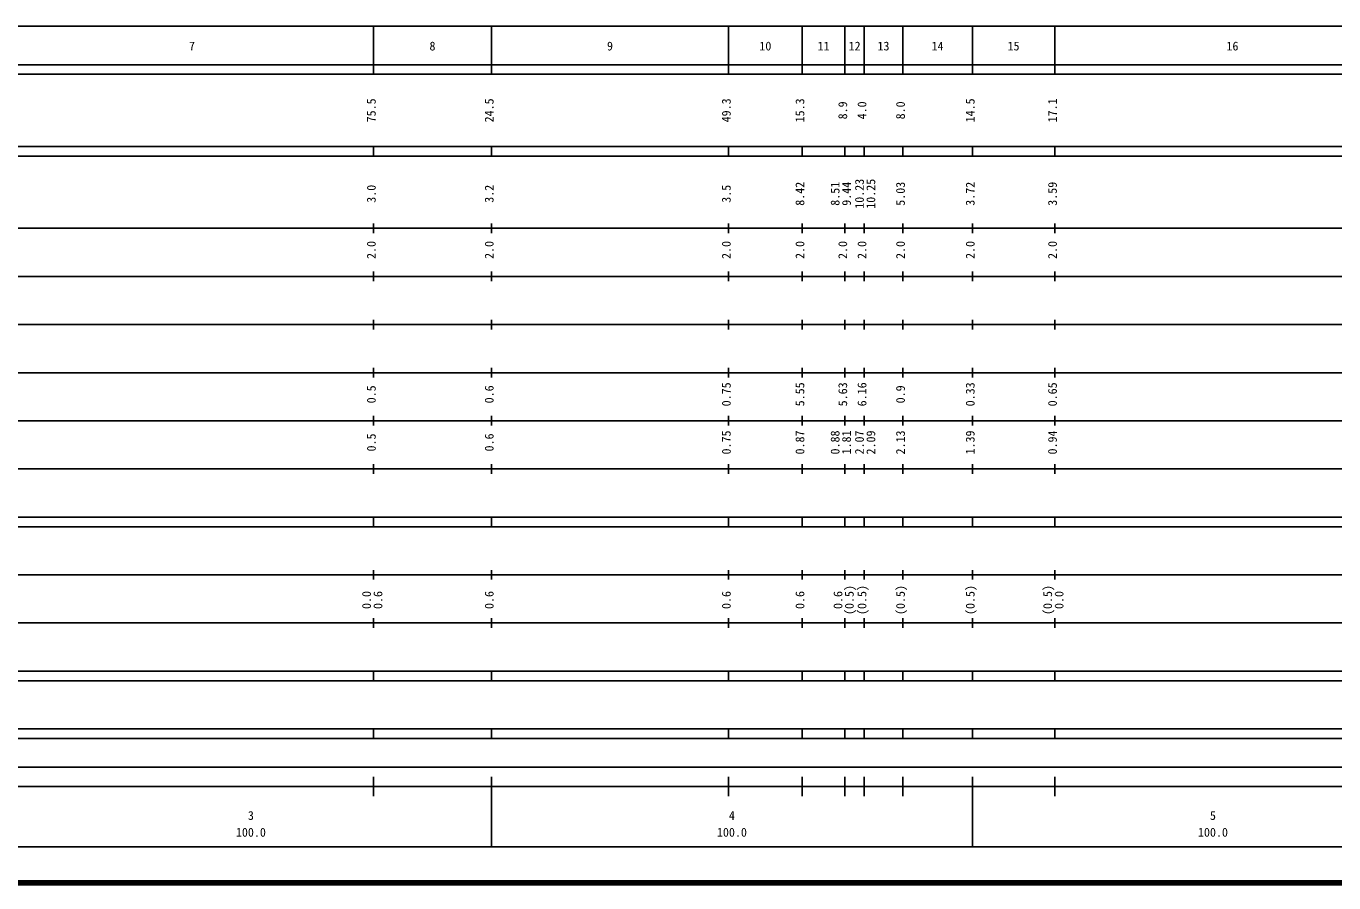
# Model space of a CAD drawing. Units: millimetres on the paper, enlarged 1000 times. Extents: x 40000 to 680000, y 20000 to 380000.
# Drawn here: x 271278 to 543134, y 20000 to 198000 of the extents above; entities that cross this region are included whole.
import ezdxf
from ezdxf.enums import TextEntityAlignment as Align

# ---------------------------------------------------------------- set-up
doc = ezdxf.new("R2010")
doc.units = ezdxf.units.MM
doc.header["$LTSCALE"] = 1000
doc.layers.add('M-TTL', color=2, linetype='Continuous', lineweight=140)
doc.layers.add('M-TTL-BAND', color=7, linetype='Continuous', lineweight=25)
doc.styles.add('ＭＳ ゴシック', font='')
doc.styles.get('ＭＳ ゴシック').set_extended_font_data('MS Gothic')

msp = doc.modelspace()

# ---------------------------------------------------------------- linework, layer by layer
at = {"layer": 'M-TTL'}
msp.add_line((40000, 20000), (680000, 20000), dxfattribs=at)
at = {"layer": 'M-TTL-BAND'}
for p, q in [((68000, 198000), (579000, 198000)), ((343500, 188000), (343500, 198000)), ((368000, 188000), (368000, 198000)), ((417300, 188000), (417300, 198000)), ((432600, 188000), (432600, 198000)), ((441500, 188000), (441500, 198000)), ((445500, 188000), (445500, 198000)), ((453500, 188000), (453500, 198000)), ((468000, 188000), (468000, 198000)), ((485100, 188000), (485100, 198000)), ((40000, 190000), (579000, 190000)), ((40000, 188000), (579000, 188000)), ((40000, 173000), (579000, 173000)), ((343500, 171000), (343500, 173000)), ((368000, 171000), (368000, 173000)), ((417300, 171000), (417300, 173000)), ((432600, 171000), (432600, 173000)), ((441500, 171000), (441500, 173000)), ((445500, 171000), (445500, 173000)), ((453500, 171000), (453500, 173000)), ((468000, 171000), (468000, 173000)), ((485100, 171000), (485100, 173000)), ((40000, 171000), (579000, 171000)), ((40000, 156000), (579000, 156000)), ((343500, 155000), (343500, 157000)), ((368000, 155000), (368000, 157000)), ((417300, 155000), (417300, 157000)), ((432600, 155000), (432600, 157000)), ((441500, 155000), (441500, 157000)), ((445500, 155000), (445500, 157000)), ((453500, 155000), (453500, 157000)), ((468000, 155000), (468000, 157000)), ((485100, 155000), (485100, 157000)), ((343500, 145000), (343500, 147000)), ((368000, 145000), (368000, 147000)), ((417300, 145000), (417300, 147000)), ((432600, 145000), (432600, 147000)), ((441500, 145000), (441500, 147000)), ((445500, 145000), (445500, 147000)), ((453500, 145000), (453500, 147000)), ((468000, 145000), (468000, 147000)), ((485100, 145000), (485100, 147000)), ((46000, 146000), (579000, 146000)), ((52000, 136000), (579000, 136000)), ((343500, 135000), (343500, 137000)), ((368000, 135000), (368000, 137000)), ((417300, 135000), (417300, 137000)), ((432600, 135000), (432600, 137000)), ((441500, 135000), (441500, 137000)), ((445500, 135000), (445500, 137000)), ((453500, 135000), (453500, 137000)), ((468000, 135000), (468000, 137000)), ((485100, 135000), (485100, 137000)), ((46000, 126000), (579000, 126000)), ((343500, 125000), (343500, 127000)), ((368000, 125000), (368000, 127000)), ((417300, 125000), (417300, 127000)), ((432600, 125000), (432600, 127000)), ((441500, 125000), (441500, 127000)), ((445500, 125000), (445500, 127000)), ((453500, 125000), (453500, 127000)), ((468000, 125000), (468000, 127000)), ((485100, 125000), (485100, 127000)), ((343500, 115000), (343500, 117000)), ((368000, 115000), (368000, 117000)), ((417300, 115000), (417300, 117000)), ((432600, 115000), (432600, 117000)), ((441500, 115000), (441500, 117000)), ((445500, 115000), (445500, 117000)), ((453500, 115000), (453500, 117000)), ((468000, 115000), (468000, 117000)), ((485100, 115000), (485100, 117000)), ((52000, 116000), (579000, 116000)), ((343500, 105000), (343500, 107000)), ((368000, 105000), (368000, 107000)), ((417300, 105000), (417300, 107000)), ((432600, 105000), (432600, 107000)), ((441500, 105000), (441500, 107000)), ((445500, 105000), (445500, 107000)), ((453500, 105000), (453500, 107000)), ((468000, 105000), (468000, 107000)), ((485100, 105000), (485100, 107000)), ((46000, 106000), (579000, 106000)), ((40000, 96000), (579000, 96000)), ((343500, 94000), (343500, 96000)), ((368000, 94000), (368000, 96000)), ((417300, 94000), (417300, 96000)), ((432600, 94000), (432600, 96000)), ((441500, 94000), (441500, 96000)), ((445500, 94000), (445500, 96000)), ((453500, 94000), (453500, 96000)), ((468000, 94000), (468000, 96000)), ((485100, 94000), (485100, 96000)), ((40000, 94000), (579000, 94000)), ((343500, 83000), (343500, 85000)), ((368000, 83000), (368000, 85000)), ((417300, 83000), (417300, 85000)), ((432600, 83000), (432600, 85000)), ((441500, 83000), (441500, 85000)), ((445500, 83000), (445500, 85000)), ((453500, 83000), (453500, 85000)), ((468000, 83000), (468000, 85000)), ((485100, 83000), (485100, 85000)), ((49000, 84000), (579000, 84000)), ((40000, 74000), (579000, 74000)), ((343500, 73000), (343500, 75000)), ((368000, 73000), (368000, 75000)), ((417300, 73000), (417300, 75000)), ((432600, 73000), (432600, 75000)), ((441500, 73000), (441500, 75000)), ((445500, 73000), (445500, 75000)), ((453500, 73000), (453500, 75000)), ((468000, 73000), (468000, 75000)), ((485100, 73000), (485100, 75000)), ((40000, 64000), (579000, 64000)), ((343500, 62000), (343500, 64000)), ((368000, 62000), (368000, 64000)), ((417300, 62000), (417300, 64000)), ((432600, 62000), (432600, 64000)), ((441500, 62000), (441500, 64000)), ((445500, 62000), (445500, 64000)), ((453500, 62000), (453500, 64000)), ((468000, 62000), (468000, 64000)), ((485100, 62000), (485100, 64000)), ((40000, 62000), (579000, 62000)), ((40000, 52000), (579000, 52000)), ((343500, 50000), (343500, 52000)), ((368000, 50000), (368000, 52000)), ((417300, 50000), (417300, 52000)), ((432600, 50000), (432600, 52000)), ((441500, 50000), (441500, 52000)), ((445500, 50000), (445500, 52000)), ((453500, 50000), (453500, 52000)), ((468000, 50000), (468000, 52000)), ((485100, 50000), (485100, 52000)), ((40000, 50000), (579000, 50000)), ((71000, 44000), (569600, 44000)), ((343500, 38000), (343500, 42000)), ((368000, 27500), (368000, 42000)), ((417300, 38000), (417300, 42000)), ((432600, 38000), (432600, 42000)), ((441500, 38000), (441500, 42000)), ((445500, 38000), (445500, 42000)), ((453500, 38000), (453500, 42000)), ((468000, 27500), (468000, 42000)), ((485100, 38000), (485100, 42000)), ((40000, 40000), (579000, 40000)), ((68000, 27500), (579000, 27500))]:
    msp.add_line(p, q, dxfattribs=at)

# ---------------------------------------------------------------- texts
at = {"layer": 'M-TTL-BAND', "style": 'ＭＳ ゴシック'}
for s, p in [('7', (305750, 192405)), ('8', (355750, 192405)), ('9', (392650, 192405)), ('10', (424950, 192405)), ('11', (437050, 192405)), ('12', (443500, 192405)), ('13', (449500, 192405)), ('14', (460750, 192405)), ('15', (476550, 192405)), ('16', (522050, 192405)), ('3', (318000, 32523)), ('4', (418000, 32523)), ('5', (518000, 32523)), ('100.0', (318000, 29033)), ('100.0', (418000, 29033)), ('100.0', (518000, 29033))]:
    msp.add_text(s, height=1833, dxfattribs=at).set_placement(p, align=Align.BOTTOM_CENTER)
for s, p in [('75.5', (344500, 180500)), ('24.5', (369000, 180500)), ('49.3', (418300, 180500)), ('15.3', (433600, 180500)), ('8.9', (442500, 180500)), ('4.0', (446500, 180500)), ('8.0', (454500, 180500)), ('14.5', (469000, 180500)), ('17.1', (486100, 180500)), ('10.23', (445972, 163174)), ('10.25', (448342, 163174)), ('3.0', (344500, 163174)), ('3.2', (369000, 163174)), ('3.5', (418300, 163174)), ('8.42', (433600, 163174)), ('8.51', (440910, 163174)), ('9.44', (443280, 163174)), ('5.03', (454500, 163174)), ('3.72', (469000, 163174)), ('3.59', (486100, 163174)), ('2.0', (344500, 151500)), ('2.0', (369000, 151500)), ('2.0', (418300, 151500)), ('2.0', (433600, 151500)), ('2.0', (442500, 151500)), ('2.0', (446500, 151500)), ('2.0', (454500, 151500)), ('2.0', (469000, 151500)), ('2.0', (486100, 151500)), ('0.5', (344500, 121500)), ('0.6', (369000, 121500)), ('0.75', (418300, 121500)), ('5.55', (433600, 121500)), ('5.63', (442500, 121500)), ('6.16', (446500, 121500)), ('0.9', (454500, 121500)), ('0.33', (469000, 121500)), ('0.65', (486100, 121500)), ('0.5', (344500, 111500)), ('0.6', (369000, 111500)), ('0.75', (418300, 111500)), ('0.87', (433600, 111500)), ('0.88', (440910, 111500)), ('1.81', (443280, 111500)), ('2.07', (445972, 111500)), ('2.09', (448342, 111500)), ('2.13', (454500, 111500)), ('1.39', (469000, 111500)), ('0.94', (486100, 111500)), ('0.0', (343500, 78764)), ('0.6', (345870, 78764)), ('0.6', (369000, 78764)), ('0.6', (418300, 78764)), ('0.6', (433600, 78764)), ('0.6', (441500, 78764)), ('(0.5)', (443870, 78764)), ('(0.5)', (446500, 78764)), ('(0.5)', (454500, 78764)), ('(0.5)', (469000, 78764)), ('(0.5)', (485100, 78764)), ('0.0', (487470, 78764))]:
    msp.add_text(s, height=1833, rotation=90, dxfattribs=at).set_placement(p, align=Align.BOTTOM_CENTER)

doc.saveas('drawing.dxf')
